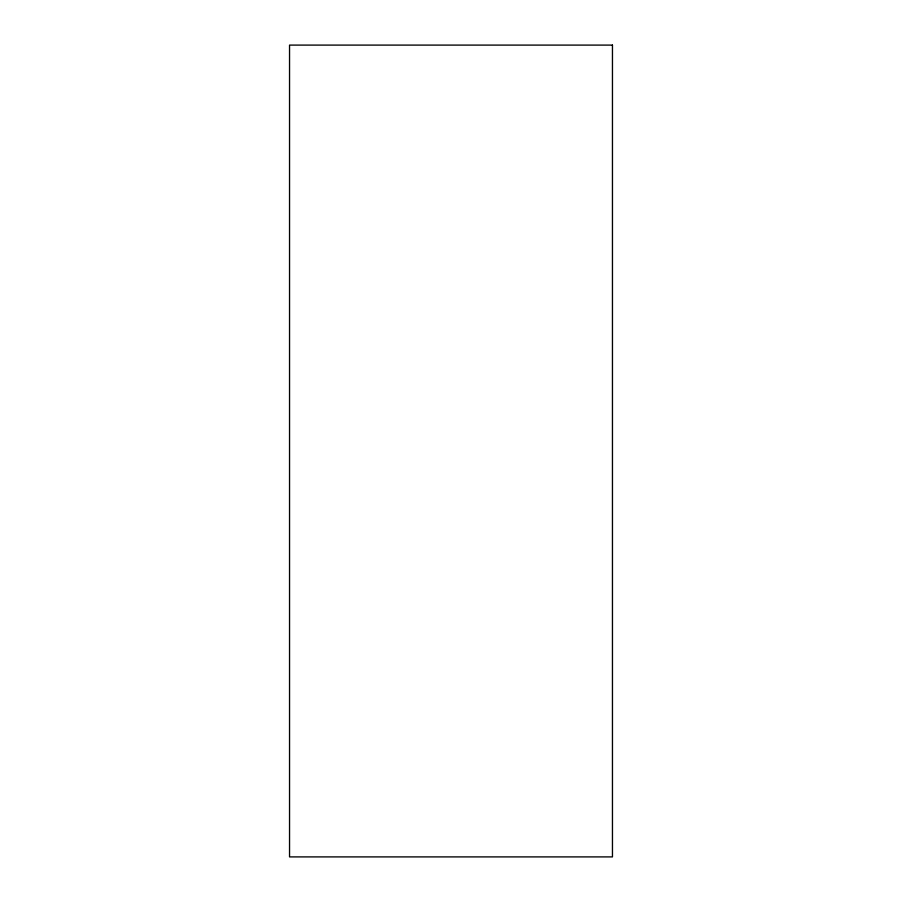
<?xml version="1.0" encoding="UTF-8"?>
<svg xmlns="http://www.w3.org/2000/svg" width="902" height="902" viewBox="0 0 902 902"><rect width="100%" height="100%" fill="white"/><g stroke="black" fill="none" stroke-linecap="round" stroke-linejoin="round"><path stroke-width="1.35" d="M612.458 45.1L289.542 45.1L289.542 856.9L612.458 856.9L612.458 45.1"/></g></svg>
